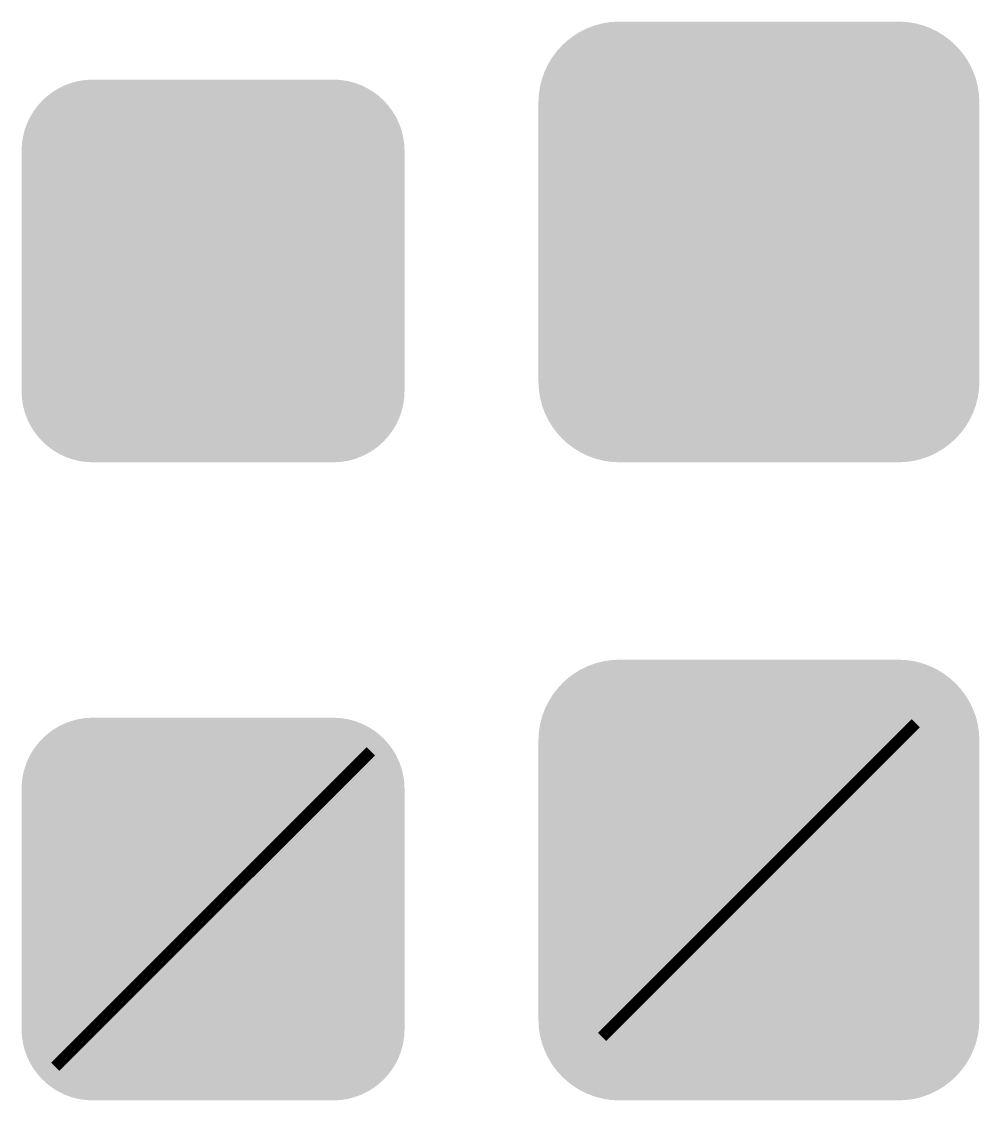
# Model space of a CAD drawing. Header units: millimetres. Extents: x 5277 to 6029, y 2052 to 2709.
# Drawn here: x 6002 to 6018.5, y 2535.63 to 2554.23 of the extents above; entities that cross this region are included whole.
import ezdxf

# ---------------------------------------------------------------- set-up
doc = ezdxf.new("R2010")
doc.units = ezdxf.units.MM
doc.layers.add('TransportObj', color=7, linetype='CONTINUOUS', true_color=0x000000)

# ---------------------------------------------------------------- blocks, each defined once
blk = doc.blocks.new('602031604_рек_мз')
at = {"layer": 'TransportObj', "linetype": 'Continuous'}
h = blk.add_hatch(color=256, dxfattribs=at)
edge = h.paths.add_edge_path()
edge.add_spline(control_points=[(0, 0), (0, 0.675), (0.55, 1.225), (1.225, 1.225)], knot_values=[-1, -1, -1, -1, 0, 0, 0, 0], degree=3, periodic=0)
edge.add_line((1.225, 1.225), (5.372, 1.225))
edge.add_spline(control_points=[(5.372, 1.225), (6.047, 1.225), (6.598, 0.675), (6.598, 0)], knot_values=[-1, -1, -1, -1, 0, 0, 0, 0], degree=3, periodic=0)
edge.add_line((6.598, 0), (6.598, -4.147))
edge.add_spline(control_points=[(6.598, -4.147), (6.598, -4.822), (6.047, -5.372), (5.372, -5.372)], knot_values=[-1, -1, -1, -1, 0, 0, 0, 0], degree=3, periodic=0)
edge.add_line((5.372, -5.372), (1.225, -5.372))
edge.add_spline(control_points=[(1.225, -5.372), (0.55, -5.372), (0, -4.822), (0, -4.147)], knot_values=[-1, -1, -1, -1, 0, 0, 0, 0], degree=3, periodic=0)
edge.add_line((0, -4.147), (0, 0))
edge = h.paths.add_edge_path(flags=16)
edge.add_spline(control_points=[(0.313, -4.147), (0.313, -4.652), (0.72, -5.059), (1.225, -5.059)], knot_values=[-1, -1, -1, -1, 0, 0, 0, 0], degree=3, periodic=0)
edge.add_line((1.225, -5.059), (5.372, -5.059))
edge.add_spline(control_points=[(5.372, -5.059), (5.878, -5.059), (6.285, -4.652), (6.285, -4.147)], knot_values=[-1, -1, -1, -1, 0, 0, 0, 0], degree=3, periodic=0)
edge.add_line((6.285, -4.147), (6.285, 0))
edge.add_spline(control_points=[(6.285, 0), (6.285, 0.505), (5.878, 0.912), (5.372, 0.912)], knot_values=[-1, -1, -1, -1, 0, 0, 0, 0], degree=3, periodic=0)
edge.add_line((5.372, 0.912), (1.225, 0.912))
edge.add_spline(control_points=[(1.225, 0.912), (0.72, 0.912), (0.313, 0.505), (0.313, 0)], knot_values=[-1, -1, -1, -1, 0, 0, 0, 0], degree=3, periodic=0)
edge.add_line((0.313, 0), (0.313, -4.147))
at = {"layer": 'TransportObj', "linetype": 'Continuous', "true_color": 0xffff00}
h = blk.add_hatch(color=2, dxfattribs=at)
edge = h.paths.add_edge_path()
edge.add_line((0.313, 0), (0.313, -4.147))
edge.add_spline(control_points=[(0.313, -4.147), (0.313, -4.652), (0.72, -5.059), (1.225, -5.059)], knot_values=[-1, -1, -1, -1, 0, 0, 0, 0], degree=3, periodic=0)
edge.add_line((1.225, -5.059), (5.372, -5.059))
edge.add_spline(control_points=[(5.372, -5.059), (5.878, -5.059), (6.285, -4.652), (6.285, -4.147)], knot_values=[-1, -1, -1, -1, 0, 0, 0, 0], degree=3, periodic=0)
edge.add_line((6.285, -4.147), (6.285, 0))
edge.add_spline(control_points=[(6.285, 0), (6.285, 0.505), (5.878, 0.912), (5.372, 0.912)], knot_values=[-1, -1, -1, -1, 0, 0, 0, 0], degree=3, periodic=0)
edge.add_line((5.372, 0.912), (1.225, 0.912))
edge.add_spline(control_points=[(1.225, 0.912), (0.72, 0.912), (0.313, 0.505), (0.313, 0)], knot_values=[-1, -1, -1, -1, 0, 0, 0, 0], degree=3, periodic=0)
at = {"layer": 'TransportObj', "linetype": 'Continuous'}
h = blk.add_hatch(color=256, dxfattribs=at)
h.paths.add_polyline_path([(0.882, -3.174), (2.178, -3.174), (2.178, -3.594), (3.263, -3.594), (3.263, -4.015), (4.34, -4.015), (4.34, -4.436), (5.426, -4.436), (5.426, -4.941), (4.13, -4.941), (4.13, -4.52), (3.044, -4.52), (3.044, -4.099), (1.967, -4.099), (1.967, -3.678), (0.882, -3.678)])
h.paths.add_polyline_path([(3.852, -0.262), (3.861, -0.262), (3.894, -0.262), (3.907, -0.262), (3.928, -0.27), (3.936, -0.279), (3.96, -0.293), (3.983, -0.308), (4.006, -0.323), (4.075, -0.361), (4.122, -0.384), (4.168, -0.407), (4.252, -0.455), (4.29, -0.481), (4.454, -0.577), (4.627, -0.678), (4.635, -0.683), (4.66, -0.708), (4.669, -0.716), (4.69, -0.742), (4.749, -0.965), (4.786, -1.162), (4.816, -1.284), (4.85, -1.474), (4.854, -1.541), (4.854, -1.558), (4.845, -1.592), (4.816, -1.638), (4.795, -1.65), (4.778, -1.667), (4.732, -1.684), (4.702, -1.684), (4.66, -1.684), (4.593, -1.646), (4.568, -1.608), (4.563, -1.604), (4.526, -1.427), (4.492, -1.255), (4.425, -0.918), (4.416, -0.901), (4.189, -0.767), (4.138, -0.742), (4.088, -0.716), (4.088, -0.935), (4.088, -1.154), (4.08, -1.718), (4.075, -1.76), (4.063, -1.819), (4.054, -1.836), (4.037, -1.869), (4.004, -1.907), (3.987, -1.911), (3.764, -2.008), (3.44, -2.138), (3.339, -2.172), (3.175, -2.223), (3.011, -2.349), (3.011, -2.425), (3.011, -2.433), (3.036, -2.955), (3.036, -2.967), (3.038, -3.003), (3.04, -3.026), (3.042, -3.049), (3.044, -3.081), (3.044, -3.089), (3.044, -3.199), (3.015, -3.367), (2.986, -3.426), (2.965, -3.468), (2.893, -3.519), (2.843, -3.527), (2.809, -3.527), (2.792, -3.527), (2.775, -3.527), (2.75, -3.523), (2.699, -3.493), (2.674, -3.468), (2.653, -3.447), (2.628, -3.405), (2.624, -3.384), (2.611, -3.308), (2.586, -2.955), (2.573, -2.677), (2.569, -2.606), (2.565, -2.429), (2.565, -2.324), (2.565, -2.235), (2.582, -2.105), (2.598, -2.063), (2.615, -2.021), (2.647, -1.964), (2.662, -1.949), (2.676, -1.934), (2.777, -1.89), (2.864, -1.861), (2.95, -1.831), (3.091, -1.781), (3.145, -1.76), (3.217, -1.735), (3.322, -1.692), (3.356, -1.676), (3.402, -1.659), (3.448, -1.613), (3.448, -1.583), (3.448, -1.011), (3.448, -0.901), (3.448, -0.792), (3.448, -0.498), (3.448, -0.481), (3.537, -0.409), (3.625, -0.354), (3.701, -0.312), (3.781, -0.27), (3.785, -0.27), (3.793, -0.266), (3.827, -0.262)])
h.paths.add_polyline_path([(4.004, -2.122), (4.021, -2.248), (4.075, -2.616), (4.113, -2.858), (4.151, -3.1), (4.21, -3.481), (4.231, -3.62), (4.231, -3.624), (4.233, -3.636), (4.235, -3.645), (4.237, -3.653), (4.239, -3.666), (4.239, -3.67), (4.239, -3.674), (4.231, -3.712), (4.223, -3.746), (4.218, -3.767), (4.202, -3.8), (4.189, -3.813), (4.16, -3.851), (4.071, -3.889), (4.012, -3.889), (3.995, -3.889), (3.953, -3.88), (3.928, -3.872), (3.911, -3.864), (3.89, -3.851), (3.886, -3.847), (3.852, -3.817), (3.806, -3.75), (3.793, -3.712), (3.793, -3.708), (3.779, -3.582), (3.764, -3.46), (3.749, -3.338), (3.711, -3.037), (3.688, -2.858), (3.665, -2.679), (3.625, -2.391), (3.608, -2.282)])
h.paths.add_polyline_path([(3.751, 0.596), (3.781, 0.596), (3.823, 0.592), (3.836, 0.588), (3.869, 0.584), (3.932, 0.55), (3.962, 0.521), (4.004, 0.479), (4.05, 0.394), (4.054, 0.352), (4.054, 0.331), (4.054, 0.31), (4.054, 0.247), (4.008, 0.108), (3.962, 0.033), (3.949, 0.007), (3.878, -0.056), (3.819, -0.094), (3.764, -0.136), (3.646, -0.19), (3.583, -0.203), (3.579, -0.203), (3.566, -0.205), (3.558, -0.207), (3.549, -0.209), (3.537, -0.211), (3.533, -0.211), (3.516, -0.211), (3.49, -0.207), (3.482, -0.203), (3.457, -0.19), (3.406, -0.148), (3.381, -0.119), (3.364, -0.094), (3.339, -0.005), (3.331, 0.058), (3.331, 0.066), (3.329, 0.087), (3.326, 0.1), (3.324, 0.113), (3.322, 0.134), (3.322, 0.142), (3.322, 0.163), (3.331, 0.218), (3.339, 0.251), (3.356, 0.306), (3.415, 0.407), (3.457, 0.453), (3.503, 0.5), (3.591, 0.563), (3.634, 0.58), (3.667, 0.588), (3.718, 0.596), (3.735, 0.596)])
h.paths.add_polyline_path([(3.238, -1.507), (2.843, -1.676), (2.8, -1.697), (2.721, -1.718), (2.683, -1.718), (2.603, -1.718), (2.506, -1.667), (2.489, -1.617), (2.485, -1.608), (2.481, -1.579), (2.481, -1.558), (2.481, -1.482), (2.582, -1.364), (2.683, -1.322), (3.238, -1.078)])
blk = doc.blocks.new('602031604_рек_рз')
at = {"layer": 'TransportObj', "linetype": 'Continuous'}
h = blk.add_hatch(color=256, dxfattribs=at)
edge = h.paths.add_edge_path()
edge.add_spline(control_points=[(-0.095, -0.169), (-0.095, 0.599), (0.531, 1.225), (1.3, 1.225)], knot_values=[-1, -1, -1, -1, 0, 0, 0, 0], degree=3, periodic=0)
edge.add_line((1.3, 1.225), (6.108, 1.225))
edge.add_spline(control_points=[(6.108, 1.225), (6.877, 1.225), (7.503, 0.599), (7.503, -0.169)], knot_values=[-1, -1, -1, -1, 0, 0, 0, 0], degree=3, periodic=0)
edge.add_line((7.503, -0.169), (7.503, -4.978))
edge.add_spline(control_points=[(7.503, -4.978), (7.503, -5.747), (6.877, -6.372), (6.108, -6.372)], knot_values=[-1, -1, -1, -1, 0, 0, 0, 0], degree=3, periodic=0)
edge.add_line((6.108, -6.372), (1.3, -6.372))
edge.add_spline(control_points=[(1.3, -6.372), (0.531, -6.372), (-0.095, -5.747), (-0.095, -4.978)], knot_values=[-1, -1, -1, -1, 0, 0, 0, 0], degree=3, periodic=0)
edge.add_line((-0.095, -4.978), (-0.095, -0.169))
edge = h.paths.add_edge_path(flags=16)
edge.add_spline(control_points=[(0.218, -4.978), (0.218, -5.577), (0.701, -6.059), (1.3, -6.059)], knot_values=[-1, -1, -1, -1, 0, 0, 0, 0], degree=3, periodic=0)
edge.add_line((1.3, -6.059), (6.108, -6.059))
edge.add_spline(control_points=[(6.108, -6.059), (6.707, -6.059), (7.19, -5.577), (7.19, -4.978)], knot_values=[-1, -1, -1, -1, 0, 0, 0, 0], degree=3, periodic=0)
edge.add_line((7.19, -4.978), (7.19, -0.169))
edge.add_spline(control_points=[(7.19, -0.169), (7.19, 0.43), (6.707, 0.912), (6.108, 0.912)], knot_values=[-1, -1, -1, -1, 0, 0, 0, 0], degree=3, periodic=0)
edge.add_line((6.108, 0.912), (1.3, 0.912))
edge.add_spline(control_points=[(1.3, 0.912), (0.701, 0.912), (0.218, 0.43), (0.218, -0.169)], knot_values=[-1, -1, -1, -1, 0, 0, 0, 0], degree=3, periodic=0)
edge.add_line((0.218, -0.169), (0.218, -4.978))
at = {"layer": 'TransportObj', "linetype": 'Continuous', "true_color": 0xffff00}
h = blk.add_hatch(color=2, dxfattribs=at)
edge = h.paths.add_edge_path()
edge.add_spline(control_points=[(0.218, -4.978), (0.218, -5.577), (0.701, -6.059), (1.3, -6.059)], knot_values=[-1, -1, -1, -1, 0, 0, 0, 0], degree=3, periodic=0)
edge.add_line((1.3, -6.059), (6.108, -6.059))
edge.add_spline(control_points=[(6.108, -6.059), (6.707, -6.059), (7.19, -5.577), (7.19, -4.978)], knot_values=[-1, -1, -1, -1, 0, 0, 0, 0], degree=3, periodic=0)
edge.add_line((7.19, -4.978), (7.19, -0.169))
edge.add_spline(control_points=[(7.19, -0.169), (7.19, 0.43), (6.707, 0.912), (6.108, 0.912)], knot_values=[-1, -1, -1, -1, 0, 0, 0, 0], degree=3, periodic=0)
edge.add_line((6.108, 0.912), (1.3, 0.912))
edge.add_spline(control_points=[(1.3, 0.912), (0.701, 0.912), (0.218, 0.43), (0.218, -0.169)], knot_values=[-1, -1, -1, -1, 0, 0, 0, 0], degree=3, periodic=0)
edge.add_line((0.218, -0.169), (0.218, -4.978))
at = {"layer": 'TransportObj', "linetype": 'Continuous'}
h = blk.add_hatch(color=256, dxfattribs=at)
edge = h.paths.add_edge_path()
edge.add_line((0.426, -0.513), (0.426, -4.634))
edge.add_spline(control_points=[(0.426, -4.634), (0.426, -5.305), (0.973, -5.852), (1.644, -5.852)], knot_values=[0, 0, 0, 0, 1, 1, 1, 1], degree=3, periodic=0)
edge.add_line((1.644, -5.852), (5.765, -5.852))
edge.add_spline(control_points=[(5.765, -5.852), (6.435, -5.852), (6.983, -5.305), (6.983, -4.634)], knot_values=[0, 0, 0, 0, 1, 1, 1, 1], degree=3, periodic=0)
edge.add_line((6.983, -4.634), (6.983, -0.513))
edge.add_spline(control_points=[(6.983, -0.513), (6.983, 0.158), (6.435, 0.705), (5.765, 0.705)], knot_values=[0, 0, 0, 0, 1, 1, 1, 1], degree=3, periodic=0)
edge.add_line((5.765, 0.705), (1.644, 0.705))
edge.add_spline(control_points=[(1.644, 0.705), (0.973, 0.705), (0.426, 0.158), (0.426, -0.513)], knot_values=[0, 0, 0, 0, 1, 1, 1, 1], degree=3, periodic=0)
edge = h.paths.add_edge_path(flags=16)
edge.add_spline(control_points=[(0.737, -4.634), (0.737, -5.136), (1.142, -5.541), (1.644, -5.541)], knot_values=[-1, -1, -1, -1, 0, 0, 0, 0], degree=3, periodic=0)
edge.add_line((1.644, -5.541), (5.765, -5.541))
edge.add_spline(control_points=[(5.765, -5.541), (6.267, -5.541), (6.671, -5.136), (6.671, -4.634)], knot_values=[-1, -1, -1, -1, 0, 0, 0, 0], degree=3, periodic=0)
edge.add_line((6.671, -4.634), (6.671, -0.513))
edge.add_spline(control_points=[(6.671, -0.513), (6.671, -0.011), (6.267, 0.394), (5.765, 0.394)], knot_values=[-1, -1, -1, -1, 0, 0, 0, 0], degree=3, periodic=0)
edge.add_line((5.765, 0.394), (1.644, 0.394))
edge.add_spline(control_points=[(1.644, 0.394), (1.142, 0.394), (0.737, -0.011), (0.737, -0.513)], knot_values=[-1, -1, -1, -1, 0, 0, 0, 0], degree=3, periodic=0)
edge.add_line((0.737, -0.513), (0.737, -4.634))
h = blk.add_hatch(color=256, dxfattribs=at)
h.paths.add_polyline_path([(1.268, -3.687), (2.564, -3.687), (2.564, -4.107), (3.65, -4.107), (3.65, -4.528), (4.727, -4.528), (4.727, -4.949), (5.813, -4.949), (5.813, -5.454), (4.517, -5.454), (4.517, -5.033), (3.431, -5.033), (3.431, -4.612), (2.354, -4.612), (2.354, -4.191), (1.268, -4.191)])
h.paths.add_polyline_path([(4.239, -0.775), (4.247, -0.775), (4.281, -0.775), (4.294, -0.775), (4.315, -0.783), (4.323, -0.792), (4.346, -0.806), (4.369, -0.821), (4.393, -0.836), (4.462, -0.874), (4.508, -0.897), (4.555, -0.92), (4.639, -0.968), (4.677, -0.994), (4.841, -1.09), (5.013, -1.191), (5.022, -1.196), (5.047, -1.221), (5.055, -1.229), (5.076, -1.255), (5.135, -1.478), (5.173, -1.675), (5.203, -1.797), (5.236, -1.987), (5.24, -2.054), (5.24, -2.071), (5.232, -2.104), (5.203, -2.151), (5.181, -2.163), (5.165, -2.18), (5.118, -2.197), (5.089, -2.197), (5.047, -2.197), (4.98, -2.159), (4.954, -2.121), (4.95, -2.117), (4.912, -1.94), (4.879, -1.768), (4.811, -1.431), (4.803, -1.414), (4.576, -1.28), (4.525, -1.255), (4.475, -1.229), (4.475, -1.448), (4.475, -1.667), (4.466, -2.231), (4.462, -2.273), (4.449, -2.332), (4.441, -2.349), (4.424, -2.382), (4.39, -2.42), (4.374, -2.424), (4.151, -2.521), (3.827, -2.651), (3.726, -2.685), (3.562, -2.736), (3.397, -2.862), (3.397, -2.938), (3.397, -2.946), (3.423, -3.468), (3.423, -3.48), (3.425, -3.516), (3.427, -3.539), (3.429, -3.562), (3.431, -3.594), (3.431, -3.602), (3.431, -3.712), (3.402, -3.88), (3.372, -3.939), (3.351, -3.981), (3.28, -4.032), (3.229, -4.04), (3.196, -4.04), (3.179, -4.04), (3.162, -4.04), (3.137, -4.036), (3.086, -4.006), (3.061, -3.981), (3.04, -3.96), (3.015, -3.918), (3.01, -3.897), (2.998, -3.821), (2.972, -3.468), (2.96, -3.19), (2.956, -3.119), (2.951, -2.942), (2.951, -2.837), (2.951, -2.748), (2.968, -2.618), (2.985, -2.576), (3.002, -2.534), (3.034, -2.477), (3.048, -2.462), (3.063, -2.447), (3.164, -2.403), (3.25, -2.374), (3.336, -2.344), (3.477, -2.294), (3.532, -2.273), (3.604, -2.248), (3.709, -2.205), (3.742, -2.189), (3.789, -2.172), (3.835, -2.126), (3.835, -2.096), (3.835, -1.524), (3.835, -1.414), (3.835, -1.305), (3.835, -1.011), (3.835, -0.994), (3.923, -0.922), (4.012, -0.867), (4.088, -0.825), (4.167, -0.783), (4.172, -0.783), (4.18, -0.779), (4.214, -0.775)])
h.paths.add_polyline_path([(4.39, -2.635), (4.407, -2.761), (4.462, -3.129), (4.5, -3.371), (4.538, -3.613), (4.597, -3.994), (4.618, -4.133), (4.618, -4.137), (4.62, -4.149), (4.622, -4.158), (4.624, -4.166), (4.626, -4.179), (4.626, -4.183), (4.626, -4.187), (4.618, -4.225), (4.609, -4.259), (4.605, -4.28), (4.588, -4.313), (4.576, -4.326), (4.546, -4.364), (4.458, -4.402), (4.399, -4.402), (4.382, -4.402), (4.34, -4.393), (4.315, -4.385), (4.298, -4.377), (4.277, -4.364), (4.273, -4.36), (4.239, -4.33), (4.193, -4.263), (4.18, -4.225), (4.18, -4.221), (4.165, -4.095), (4.151, -3.973), (4.136, -3.851), (4.098, -3.55), (4.075, -3.371), (4.052, -3.192), (4.012, -2.904), (3.995, -2.795)])
h.paths.add_polyline_path([(4.138, 0.083), (4.167, 0.083), (4.21, 0.079), (4.222, 0.075), (4.256, 0.071), (4.319, 0.037), (4.348, 0.008), (4.39, -0.034), (4.437, -0.119), (4.441, -0.161), (4.441, -0.182), (4.441, -0.203), (4.441, -0.266), (4.395, -0.405), (4.348, -0.48), (4.336, -0.506), (4.264, -0.569), (4.205, -0.607), (4.151, -0.649), (4.033, -0.703), (3.97, -0.716), (3.965, -0.716), (3.953, -0.718), (3.944, -0.72), (3.936, -0.722), (3.923, -0.724), (3.919, -0.724), (3.902, -0.724), (3.877, -0.72), (3.869, -0.716), (3.843, -0.703), (3.793, -0.661), (3.768, -0.632), (3.751, -0.607), (3.726, -0.518), (3.717, -0.455), (3.717, -0.447), (3.715, -0.426), (3.713, -0.413), (3.711, -0.4), (3.709, -0.379), (3.709, -0.371), (3.709, -0.35), (3.717, -0.295), (3.726, -0.262), (3.742, -0.207), (3.801, -0.106), (3.843, -0.06), (3.89, -0.013), (3.978, 0.05), (4.02, 0.067), (4.054, 0.075), (4.104, 0.083), (4.121, 0.083)])
h.paths.add_polyline_path([(3.625, -2.02), (3.229, -2.189), (3.187, -2.21), (3.107, -2.231), (3.069, -2.231), (2.989, -2.231), (2.893, -2.18), (2.876, -2.13), (2.872, -2.121), (2.867, -2.092), (2.867, -2.071), (2.867, -1.995), (2.968, -1.877), (3.069, -1.835), (3.625, -1.591)])
blk = doc.blocks.new('602031604_ликв_мз')
at = {"layer": 'TransportObj', "linetype": 'Continuous'}
h = blk.add_hatch(color=256, dxfattribs=at)
edge = h.paths.add_edge_path()
edge.add_spline(control_points=[(0, 0), (0, 0.675), (0.55, 1.225), (1.225, 1.225)], knot_values=[-1, -1, -1, -1, 0, 0, 0, 0], degree=3, periodic=0)
edge.add_line((1.225, 1.225), (5.372, 1.225))
edge.add_spline(control_points=[(5.372, 1.225), (6.047, 1.225), (6.598, 0.675), (6.598, 0)], knot_values=[-1, -1, -1, -1, 0, 0, 0, 0], degree=3, periodic=0)
edge.add_line((6.598, 0), (6.598, -4.147))
edge.add_spline(control_points=[(6.598, -4.147), (6.598, -4.822), (6.047, -5.372), (5.372, -5.372)], knot_values=[-1, -1, -1, -1, 0, 0, 0, 0], degree=3, periodic=0)
edge.add_line((5.372, -5.372), (1.225, -5.372))
edge.add_spline(control_points=[(1.225, -5.372), (0.55, -5.372), (0, -4.822), (0, -4.147)], knot_values=[-1, -1, -1, -1, 0, 0, 0, 0], degree=3, periodic=0)
edge.add_line((0, -4.147), (0, 0))
edge = h.paths.add_edge_path(flags=16)
edge.add_spline(control_points=[(0.313, -4.147), (0.313, -4.652), (0.72, -5.059), (1.225, -5.059)], knot_values=[-1, -1, -1, -1, 0, 0, 0, 0], degree=3, periodic=0)
edge.add_line((1.225, -5.059), (5.372, -5.059))
edge.add_spline(control_points=[(5.372, -5.059), (5.878, -5.059), (6.285, -4.652), (6.285, -4.147)], knot_values=[-1, -1, -1, -1, 0, 0, 0, 0], degree=3, periodic=0)
edge.add_line((6.285, -4.147), (6.285, 0))
edge.add_spline(control_points=[(6.285, 0), (6.285, 0.505), (5.878, 0.912), (5.372, 0.912)], knot_values=[-1, -1, -1, -1, 0, 0, 0, 0], degree=3, periodic=0)
edge.add_line((5.372, 0.912), (1.225, 0.912))
edge.add_spline(control_points=[(1.225, 0.912), (0.72, 0.912), (0.313, 0.505), (0.313, 0)], knot_values=[-1, -1, -1, -1, 0, 0, 0, 0], degree=3, periodic=0)
edge.add_line((0.313, 0), (0.313, -4.147))
at = {"layer": 'TransportObj', "linetype": 'Continuous', "true_color": 0xffffff}
h = blk.add_hatch(color=7, dxfattribs=at)
edge = h.paths.add_edge_path()
edge.add_line((0.313, 0), (0.313, -4.147))
edge.add_spline(control_points=[(0.313, -4.147), (0.313, -4.652), (0.72, -5.059), (1.225, -5.059)], knot_values=[-1, -1, -1, -1, 0, 0, 0, 0], degree=3, periodic=0)
edge.add_line((1.225, -5.059), (5.372, -5.059))
edge.add_spline(control_points=[(5.372, -5.059), (5.878, -5.059), (6.285, -4.652), (6.285, -4.147)], knot_values=[-1, -1, -1, -1, 0, 0, 0, 0], degree=3, periodic=0)
edge.add_line((6.285, -4.147), (6.285, 0))
edge.add_spline(control_points=[(6.285, 0), (6.285, 0.505), (5.878, 0.912), (5.372, 0.912)], knot_values=[-1, -1, -1, -1, 0, 0, 0, 0], degree=3, periodic=0)
edge.add_line((5.372, 0.912), (1.225, 0.912))
edge.add_spline(control_points=[(1.225, 0.912), (0.72, 0.912), (0.313, 0.505), (0.313, 0)], knot_values=[-1, -1, -1, -1, 0, 0, 0, 0], degree=3, periodic=0)
at = {"layer": 'TransportObj', "linetype": 'Continuous'}
h = blk.add_hatch(color=256, dxfattribs=at)
h.paths.add_polyline_path([(0.882, -3.174), (2.178, -3.174), (2.178, -3.594), (3.263, -3.594), (3.263, -4.015), (4.34, -4.015), (4.34, -4.436), (5.426, -4.436), (5.426, -4.941), (4.13, -4.941), (4.13, -4.52), (3.044, -4.52), (3.044, -4.099), (1.967, -4.099), (1.967, -3.678), (0.882, -3.678)])
h.paths.add_polyline_path([(3.852, -0.262), (3.861, -0.262), (3.894, -0.262), (3.907, -0.262), (3.928, -0.27), (3.936, -0.279), (3.96, -0.293), (3.983, -0.308), (4.006, -0.323), (4.075, -0.361), (4.122, -0.384), (4.168, -0.407), (4.252, -0.455), (4.29, -0.481), (4.454, -0.577), (4.627, -0.678), (4.635, -0.683), (4.66, -0.708), (4.669, -0.716), (4.69, -0.742), (4.749, -0.965), (4.786, -1.162), (4.816, -1.284), (4.85, -1.474), (4.854, -1.541), (4.854, -1.558), (4.845, -1.592), (4.816, -1.638), (4.795, -1.65), (4.778, -1.667), (4.732, -1.684), (4.702, -1.684), (4.66, -1.684), (4.593, -1.646), (4.568, -1.608), (4.563, -1.604), (4.526, -1.427), (4.492, -1.255), (4.425, -0.918), (4.416, -0.901), (4.189, -0.767), (4.138, -0.742), (4.088, -0.716), (4.088, -0.935), (4.088, -1.154), (4.08, -1.718), (4.075, -1.76), (4.063, -1.819), (4.054, -1.836), (4.037, -1.869), (4.004, -1.907), (3.987, -1.911), (3.764, -2.008), (3.44, -2.138), (3.339, -2.172), (3.175, -2.223), (3.011, -2.349), (3.011, -2.425), (3.011, -2.433), (3.036, -2.955), (3.036, -2.967), (3.038, -3.003), (3.04, -3.026), (3.042, -3.049), (3.044, -3.081), (3.044, -3.089), (3.044, -3.199), (3.015, -3.367), (2.986, -3.426), (2.965, -3.468), (2.893, -3.519), (2.843, -3.527), (2.809, -3.527), (2.792, -3.527), (2.775, -3.527), (2.75, -3.523), (2.699, -3.493), (2.674, -3.468), (2.653, -3.447), (2.628, -3.405), (2.624, -3.384), (2.611, -3.308), (2.586, -2.955), (2.573, -2.677), (2.569, -2.606), (2.565, -2.429), (2.565, -2.324), (2.565, -2.235), (2.582, -2.105), (2.598, -2.063), (2.615, -2.021), (2.647, -1.964), (2.662, -1.949), (2.676, -1.934), (2.777, -1.89), (2.864, -1.861), (2.95, -1.831), (3.091, -1.781), (3.145, -1.76), (3.217, -1.735), (3.322, -1.692), (3.356, -1.676), (3.402, -1.659), (3.448, -1.613), (3.448, -1.583), (3.448, -1.011), (3.448, -0.901), (3.448, -0.792), (3.448, -0.498), (3.448, -0.481), (3.537, -0.409), (3.625, -0.354), (3.701, -0.312), (3.781, -0.27), (3.785, -0.27), (3.793, -0.266), (3.827, -0.262)])
h.paths.add_polyline_path([(4.004, -2.122), (4.021, -2.248), (4.075, -2.616), (4.113, -2.858), (4.151, -3.1), (4.21, -3.481), (4.231, -3.62), (4.231, -3.624), (4.233, -3.636), (4.235, -3.645), (4.237, -3.653), (4.239, -3.666), (4.239, -3.67), (4.239, -3.674), (4.231, -3.712), (4.223, -3.746), (4.218, -3.767), (4.202, -3.8), (4.189, -3.813), (4.16, -3.851), (4.071, -3.889), (4.012, -3.889), (3.995, -3.889), (3.953, -3.88), (3.928, -3.872), (3.911, -3.864), (3.89, -3.851), (3.886, -3.847), (3.852, -3.817), (3.806, -3.75), (3.793, -3.712), (3.793, -3.708), (3.779, -3.582), (3.764, -3.46), (3.749, -3.338), (3.711, -3.037), (3.688, -2.858), (3.665, -2.679), (3.625, -2.391), (3.608, -2.282)])
h.paths.add_polyline_path([(3.751, 0.596), (3.781, 0.596), (3.823, 0.592), (3.836, 0.588), (3.869, 0.584), (3.932, 0.55), (3.962, 0.521), (4.004, 0.479), (4.05, 0.394), (4.054, 0.352), (4.054, 0.331), (4.054, 0.31), (4.054, 0.247), (4.008, 0.108), (3.962, 0.033), (3.949, 0.007), (3.878, -0.056), (3.819, -0.094), (3.764, -0.136), (3.646, -0.19), (3.583, -0.203), (3.579, -0.203), (3.566, -0.205), (3.558, -0.207), (3.549, -0.209), (3.537, -0.211), (3.533, -0.211), (3.516, -0.211), (3.49, -0.207), (3.482, -0.203), (3.457, -0.19), (3.406, -0.148), (3.381, -0.119), (3.364, -0.094), (3.339, -0.005), (3.331, 0.058), (3.331, 0.066), (3.329, 0.087), (3.326, 0.1), (3.324, 0.113), (3.322, 0.134), (3.322, 0.142), (3.322, 0.163), (3.331, 0.218), (3.339, 0.251), (3.356, 0.306), (3.415, 0.407), (3.457, 0.453), (3.503, 0.5), (3.591, 0.563), (3.634, 0.58), (3.667, 0.588), (3.718, 0.596), (3.735, 0.596)])
h.paths.add_polyline_path([(3.238, -1.507), (2.843, -1.676), (2.8, -1.697), (2.721, -1.718), (2.683, -1.718), (2.603, -1.718), (2.506, -1.667), (2.489, -1.617), (2.485, -1.608), (2.481, -1.579), (2.481, -1.558), (2.481, -1.482), (2.582, -1.364), (2.683, -1.322), (3.238, -1.078)])
at = {"layer": 'TransportObj', "color": 1, "linetype": 'Continuous', "true_color": 0xff0000, "const_width": 0.2}
blk.add_lwpolyline([(0.58, -4.793), (6.018, 0.646)], dxfattribs=at)
blk = doc.blocks.new('602031604_ликв_рз')
at = {"layer": 'TransportObj', "linetype": 'Continuous'}
h = blk.add_hatch(color=256, dxfattribs=at)
edge = h.paths.add_edge_path()
edge.add_spline(control_points=[(-0.095, -0.169), (-0.095, 0.599), (0.531, 1.225), (1.3, 1.225)], knot_values=[-1, -1, -1, -1, 0, 0, 0, 0], degree=3, periodic=0)
edge.add_line((1.3, 1.225), (6.108, 1.225))
edge.add_spline(control_points=[(6.108, 1.225), (6.877, 1.225), (7.503, 0.599), (7.503, -0.169)], knot_values=[-1, -1, -1, -1, 0, 0, 0, 0], degree=3, periodic=0)
edge.add_line((7.503, -0.169), (7.503, -4.978))
edge.add_spline(control_points=[(7.503, -4.978), (7.503, -5.747), (6.877, -6.372), (6.108, -6.372)], knot_values=[-1, -1, -1, -1, 0, 0, 0, 0], degree=3, periodic=0)
edge.add_line((6.108, -6.372), (1.3, -6.372))
edge.add_spline(control_points=[(1.3, -6.372), (0.531, -6.372), (-0.095, -5.747), (-0.095, -4.978)], knot_values=[-1, -1, -1, -1, 0, 0, 0, 0], degree=3, periodic=0)
edge.add_line((-0.095, -4.978), (-0.095, -0.169))
edge = h.paths.add_edge_path(flags=16)
edge.add_spline(control_points=[(0.218, -4.978), (0.218, -5.577), (0.701, -6.059), (1.3, -6.059)], knot_values=[-1, -1, -1, -1, 0, 0, 0, 0], degree=3, periodic=0)
edge.add_line((1.3, -6.059), (6.108, -6.059))
edge.add_spline(control_points=[(6.108, -6.059), (6.707, -6.059), (7.19, -5.577), (7.19, -4.978)], knot_values=[-1, -1, -1, -1, 0, 0, 0, 0], degree=3, periodic=0)
edge.add_line((7.19, -4.978), (7.19, -0.169))
edge.add_spline(control_points=[(7.19, -0.169), (7.19, 0.43), (6.707, 0.912), (6.108, 0.912)], knot_values=[-1, -1, -1, -1, 0, 0, 0, 0], degree=3, periodic=0)
edge.add_line((6.108, 0.912), (1.3, 0.912))
edge.add_spline(control_points=[(1.3, 0.912), (0.701, 0.912), (0.218, 0.43), (0.218, -0.169)], knot_values=[-1, -1, -1, -1, 0, 0, 0, 0], degree=3, periodic=0)
edge.add_line((0.218, -0.169), (0.218, -4.978))
at = {"layer": 'TransportObj', "linetype": 'Continuous', "true_color": 0xffffff}
h = blk.add_hatch(color=7, dxfattribs=at)
edge = h.paths.add_edge_path()
edge.add_spline(control_points=[(0.218, -4.978), (0.218, -5.577), (0.701, -6.059), (1.3, -6.059)], knot_values=[-1, -1, -1, -1, 0, 0, 0, 0], degree=3, periodic=0)
edge.add_line((1.3, -6.059), (6.108, -6.059))
edge.add_spline(control_points=[(6.108, -6.059), (6.707, -6.059), (7.19, -5.577), (7.19, -4.978)], knot_values=[-1, -1, -1, -1, 0, 0, 0, 0], degree=3, periodic=0)
edge.add_line((7.19, -4.978), (7.19, -0.169))
edge.add_spline(control_points=[(7.19, -0.169), (7.19, 0.43), (6.707, 0.912), (6.108, 0.912)], knot_values=[-1, -1, -1, -1, 0, 0, 0, 0], degree=3, periodic=0)
edge.add_line((6.108, 0.912), (1.3, 0.912))
edge.add_spline(control_points=[(1.3, 0.912), (0.701, 0.912), (0.218, 0.43), (0.218, -0.169)], knot_values=[-1, -1, -1, -1, 0, 0, 0, 0], degree=3, periodic=0)
edge.add_line((0.218, -0.169), (0.218, -4.978))
at = {"layer": 'TransportObj', "linetype": 'Continuous'}
h = blk.add_hatch(color=256, dxfattribs=at)
edge = h.paths.add_edge_path()
edge.add_line((0.426, -0.513), (0.426, -4.634))
edge.add_spline(control_points=[(0.426, -4.634), (0.426, -5.305), (0.973, -5.852), (1.644, -5.852)], knot_values=[0, 0, 0, 0, 1, 1, 1, 1], degree=3, periodic=0)
edge.add_line((1.644, -5.852), (5.765, -5.852))
edge.add_spline(control_points=[(5.765, -5.852), (6.435, -5.852), (6.983, -5.305), (6.983, -4.634)], knot_values=[0, 0, 0, 0, 1, 1, 1, 1], degree=3, periodic=0)
edge.add_line((6.983, -4.634), (6.983, -0.513))
edge.add_spline(control_points=[(6.983, -0.513), (6.983, 0.158), (6.435, 0.705), (5.765, 0.705)], knot_values=[0, 0, 0, 0, 1, 1, 1, 1], degree=3, periodic=0)
edge.add_line((5.765, 0.705), (1.644, 0.705))
edge.add_spline(control_points=[(1.644, 0.705), (0.973, 0.705), (0.426, 0.158), (0.426, -0.513)], knot_values=[0, 0, 0, 0, 1, 1, 1, 1], degree=3, periodic=0)
edge = h.paths.add_edge_path(flags=16)
edge.add_spline(control_points=[(0.737, -4.634), (0.737, -5.136), (1.142, -5.541), (1.644, -5.541)], knot_values=[-1, -1, -1, -1, 0, 0, 0, 0], degree=3, periodic=0)
edge.add_line((1.644, -5.541), (5.765, -5.541))
edge.add_spline(control_points=[(5.765, -5.541), (6.267, -5.541), (6.671, -5.136), (6.671, -4.634)], knot_values=[-1, -1, -1, -1, 0, 0, 0, 0], degree=3, periodic=0)
edge.add_line((6.671, -4.634), (6.671, -0.513))
edge.add_spline(control_points=[(6.671, -0.513), (6.671, -0.011), (6.267, 0.394), (5.765, 0.394)], knot_values=[-1, -1, -1, -1, 0, 0, 0, 0], degree=3, periodic=0)
edge.add_line((5.765, 0.394), (1.644, 0.394))
edge.add_spline(control_points=[(1.644, 0.394), (1.142, 0.394), (0.737, -0.011), (0.737, -0.513)], knot_values=[-1, -1, -1, -1, 0, 0, 0, 0], degree=3, periodic=0)
edge.add_line((0.737, -0.513), (0.737, -4.634))
h = blk.add_hatch(color=256, dxfattribs=at)
h.paths.add_polyline_path([(1.268, -3.687), (2.564, -3.687), (2.564, -4.107), (3.65, -4.107), (3.65, -4.528), (4.727, -4.528), (4.727, -4.949), (5.813, -4.949), (5.813, -5.454), (4.517, -5.454), (4.517, -5.033), (3.431, -5.033), (3.431, -4.612), (2.354, -4.612), (2.354, -4.191), (1.268, -4.191)])
h.paths.add_polyline_path([(4.239, -0.775), (4.247, -0.775), (4.281, -0.775), (4.294, -0.775), (4.315, -0.783), (4.323, -0.792), (4.346, -0.806), (4.369, -0.821), (4.393, -0.836), (4.462, -0.874), (4.508, -0.897), (4.555, -0.92), (4.639, -0.968), (4.677, -0.994), (4.841, -1.09), (5.013, -1.191), (5.022, -1.196), (5.047, -1.221), (5.055, -1.229), (5.076, -1.255), (5.135, -1.478), (5.173, -1.675), (5.203, -1.797), (5.236, -1.987), (5.24, -2.054), (5.24, -2.071), (5.232, -2.104), (5.203, -2.151), (5.181, -2.163), (5.165, -2.18), (5.118, -2.197), (5.089, -2.197), (5.047, -2.197), (4.98, -2.159), (4.954, -2.121), (4.95, -2.117), (4.912, -1.94), (4.879, -1.768), (4.811, -1.431), (4.803, -1.414), (4.576, -1.28), (4.525, -1.255), (4.475, -1.229), (4.475, -1.448), (4.475, -1.667), (4.466, -2.231), (4.462, -2.273), (4.449, -2.332), (4.441, -2.349), (4.424, -2.382), (4.39, -2.42), (4.374, -2.424), (4.151, -2.521), (3.827, -2.651), (3.726, -2.685), (3.562, -2.736), (3.397, -2.862), (3.397, -2.938), (3.397, -2.946), (3.423, -3.468), (3.423, -3.48), (3.425, -3.516), (3.427, -3.539), (3.429, -3.562), (3.431, -3.594), (3.431, -3.602), (3.431, -3.712), (3.402, -3.88), (3.372, -3.939), (3.351, -3.981), (3.28, -4.032), (3.229, -4.04), (3.196, -4.04), (3.179, -4.04), (3.162, -4.04), (3.137, -4.036), (3.086, -4.006), (3.061, -3.981), (3.04, -3.96), (3.015, -3.918), (3.01, -3.897), (2.998, -3.821), (2.972, -3.468), (2.96, -3.19), (2.956, -3.119), (2.951, -2.942), (2.951, -2.837), (2.951, -2.748), (2.968, -2.618), (2.985, -2.576), (3.002, -2.534), (3.034, -2.477), (3.048, -2.462), (3.063, -2.447), (3.164, -2.403), (3.25, -2.374), (3.336, -2.344), (3.477, -2.294), (3.532, -2.273), (3.604, -2.248), (3.709, -2.205), (3.742, -2.189), (3.789, -2.172), (3.835, -2.126), (3.835, -2.096), (3.835, -1.524), (3.835, -1.414), (3.835, -1.305), (3.835, -1.011), (3.835, -0.994), (3.923, -0.922), (4.012, -0.867), (4.088, -0.825), (4.167, -0.783), (4.172, -0.783), (4.18, -0.779), (4.214, -0.775)])
h.paths.add_polyline_path([(4.39, -2.635), (4.407, -2.761), (4.462, -3.129), (4.5, -3.371), (4.538, -3.613), (4.597, -3.994), (4.618, -4.133), (4.618, -4.137), (4.62, -4.149), (4.622, -4.158), (4.624, -4.166), (4.626, -4.179), (4.626, -4.183), (4.626, -4.187), (4.618, -4.225), (4.609, -4.259), (4.605, -4.28), (4.588, -4.313), (4.576, -4.326), (4.546, -4.364), (4.458, -4.402), (4.399, -4.402), (4.382, -4.402), (4.34, -4.393), (4.315, -4.385), (4.298, -4.377), (4.277, -4.364), (4.273, -4.36), (4.239, -4.33), (4.193, -4.263), (4.18, -4.225), (4.18, -4.221), (4.165, -4.095), (4.151, -3.973), (4.136, -3.851), (4.098, -3.55), (4.075, -3.371), (4.052, -3.192), (4.012, -2.904), (3.995, -2.795)])
h.paths.add_polyline_path([(4.138, 0.083), (4.167, 0.083), (4.21, 0.079), (4.222, 0.075), (4.256, 0.071), (4.319, 0.037), (4.348, 0.008), (4.39, -0.034), (4.437, -0.119), (4.441, -0.161), (4.441, -0.182), (4.441, -0.203), (4.441, -0.266), (4.395, -0.405), (4.348, -0.48), (4.336, -0.506), (4.264, -0.569), (4.205, -0.607), (4.151, -0.649), (4.033, -0.703), (3.97, -0.716), (3.965, -0.716), (3.953, -0.718), (3.944, -0.72), (3.936, -0.722), (3.923, -0.724), (3.919, -0.724), (3.902, -0.724), (3.877, -0.72), (3.869, -0.716), (3.843, -0.703), (3.793, -0.661), (3.768, -0.632), (3.751, -0.607), (3.726, -0.518), (3.717, -0.455), (3.717, -0.447), (3.715, -0.426), (3.713, -0.413), (3.711, -0.4), (3.709, -0.379), (3.709, -0.371), (3.709, -0.35), (3.717, -0.295), (3.726, -0.262), (3.742, -0.207), (3.801, -0.106), (3.843, -0.06), (3.89, -0.013), (3.978, 0.05), (4.02, 0.067), (4.054, 0.075), (4.104, 0.083), (4.121, 0.083)])
h.paths.add_polyline_path([(3.625, -2.02), (3.229, -2.189), (3.187, -2.21), (3.107, -2.231), (3.069, -2.231), (2.989, -2.231), (2.893, -2.18), (2.876, -2.13), (2.872, -2.121), (2.867, -2.092), (2.867, -2.071), (2.867, -1.995), (2.968, -1.877), (3.069, -1.835), (3.625, -1.591)])
at = {"layer": 'TransportObj', "color": 1, "linetype": 'Continuous', "true_color": 0xff0000, "const_width": 0.2}
blk.add_lwpolyline([(1.002, -5.276), (6.406, 0.129)], dxfattribs=at)

msp = doc.modelspace()

# ---------------------------------------------------------------- block references
at = {"layer": 'TransportObj', "linetype": 'Continuous'}
for name, p in [('602031604_рек_рз', (6011, 2553)), ('602031604_рек_мз', (6002, 2552)), ('602031604_ликв_рз', (6011, 2542)), ('602031604_ликв_мз', (6002, 2541))]:
    msp.add_blockref(name, p, dxfattribs=at)

doc.saveas('drawing.dxf')
